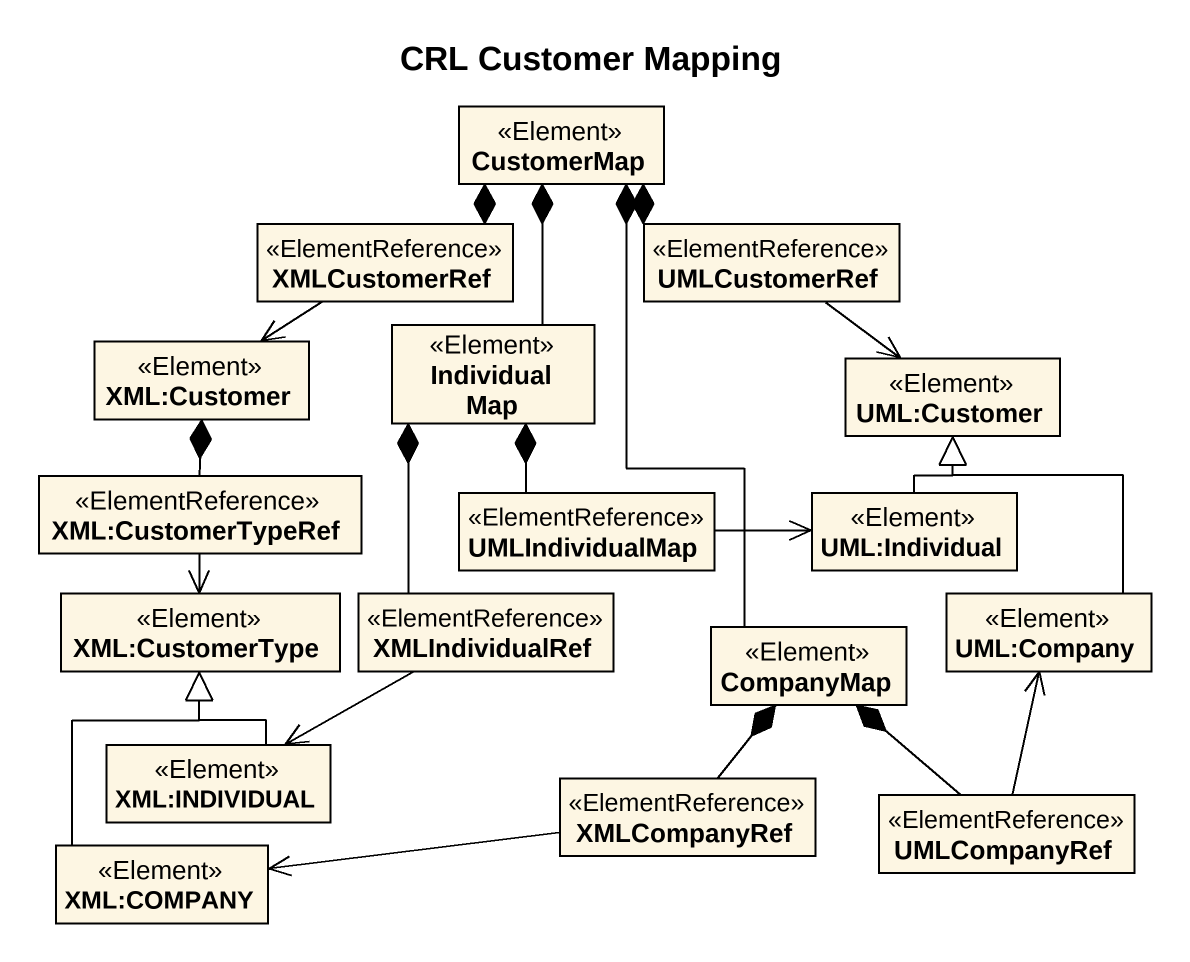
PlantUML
@startuml
title CRL Customer Mapping
hide circle
hide empty members
class CustomerMap <<Element>>
class XMLCustomerRef <<ElementReference>>
class UMLCustomerRef <<ElementReference>>
class "XML:Customer" as XML_Customer <<Element>>
class "Individual Map" as Individual_Map <<Element>>
class "UML:Customer" as UML_Customer <<Element>>
class "XML:CustomerTypeRef" as XML_CustomerTypeRef <<ElementReference>>
class UMLIndividualMap <<ElementReference>>
class "UML:Individual" as UML_Individual <<Element>>
class "XML:CustomerType" as XML_CustomerType <<Element>>
class XMLIndividualRef <<ElementReference>>
class CompanyMap <<Element>>
class "UML:Company" as UML_Company <<Element>>
class "XML:INDIVIDUAL" as XML_INDIVIDUAL <<Element>>
class XMLCompanyRef <<ElementReference>>
class "XML:COMPANY" as XML_COMPANY <<Element>>
class UMLCompanyRef <<ElementReference>>
CustomerMap *-- XMLCustomerRef
CustomerMap *-right- UMLCustomerRef
CustomerMap *-- Individual_Map
CustomerMap *-- CompanyMap
XMLCustomerRef --> XML_Customer
UMLCustomerRef --> UML_Customer
XML_Customer *-- XML_CustomerTypeRef
Individual_Map *-- UMLIndividualMap
Individual_Map *-- XMLIndividualRef
XML_CustomerTypeRef --> XML_CustomerType
UMLIndividualMap -right-> UML_Individual
UML_Individual -up-|> UML_Customer
XMLIndividualRef -left-> XML_INDIVIDUAL
CompanyMap *-- XMLCompanyRef
CompanyMap *-- UMLCompanyRef
UML_Company -up-|> UML_Customer
XML_INDIVIDUAL -up-|> XML_CustomerType
XMLCompanyRef -left-> XML_COMPANY
XML_COMPANY -up-|> XML_CustomerType
UMLCompanyRef -up-> UML_Company
@enduml
